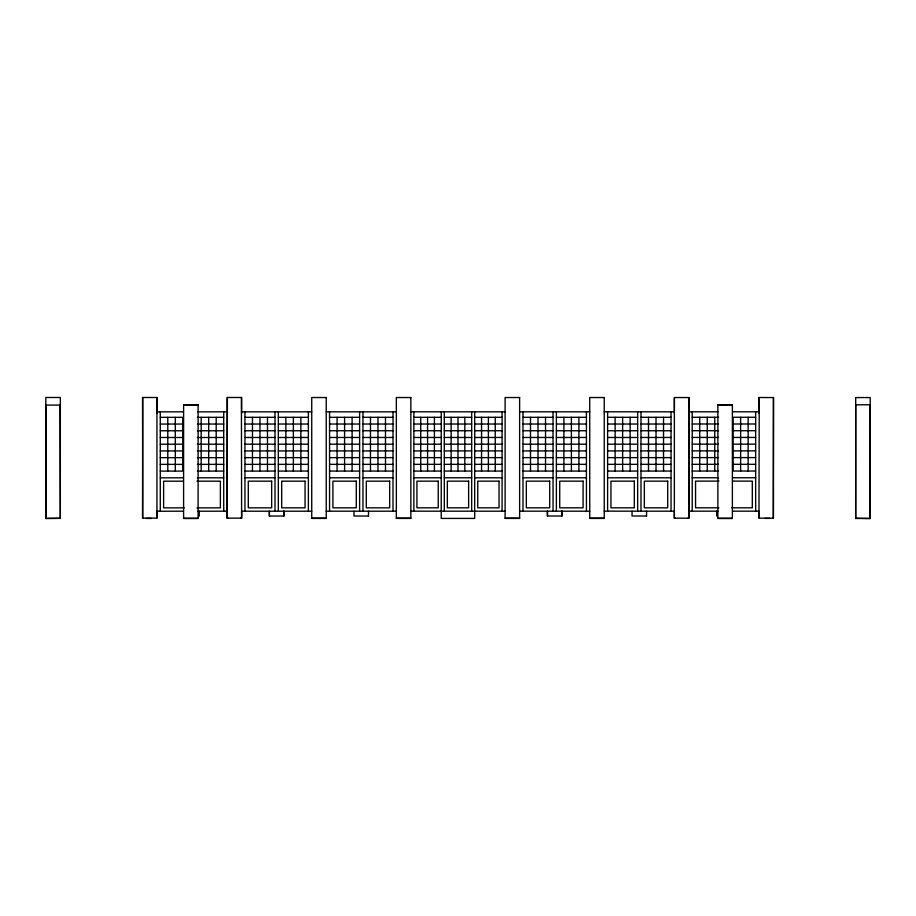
<?xml version="1.0" encoding="UTF-8"?>
<svg xmlns="http://www.w3.org/2000/svg" width="916" height="916" viewBox="0 0 916 916"><rect width="100%" height="100%" fill="white"/><g stroke="black" fill="none" stroke-linecap="round" stroke-linejoin="round"><path stroke-width="1.37" d="M46.052 404.78L45.823 518.513L60.33 518.376L60.342 397.487L45.834 397.487L45.823 518.376L60.307 518.216M157.025 510.991L157.025 518.09L142.518 518.09L142.781 397.498M241.641 511.048L241.641 518.147L227.134 518.147L227.397 397.498M241.652 413.105L241.652 397.487L227.157 397.498L227.134 518.147L228.107 518.147M674.359 511.082L674.359 518.193L675.332 518.193M674.371 413.162L674.382 397.521L674.348 518.158L688.866 518.193L688.878 397.521L688.855 518.158L687.893 518.193M692.221 511.162L692.221 411.799M755.654 511.162L755.654 411.799M758.963 413.127L758.963 397.51L773.493 397.578L773.241 518.158M855.693 397.567L855.681 518.467L870.166 518.513L870.2 397.578L855.945 397.567M156.796 397.498L157.037 413.105L157.002 397.51L142.541 397.498L142.77 518.09M241.412 397.498L241.618 518.158L240.668 518.135M674.623 397.544L688.637 397.544M759.238 397.555L758.975 518.158L773.482 518.158L773.47 397.51M60.055 404.78L60.33 518.513M45.823 405.09L60.33 405.09M183.601 405.09L198.108 405.09M717.881 405.09L732.388 405.09M183.166 411.822L156.934 411.868L156.945 511.231L183.177 511.185M197.948 411.856L227.042 411.822M241.549 411.834L311.726 411.845M326.165 411.834L396.33 411.845M410.792 411.811L505.128 411.834M519.59 411.811L589.767 411.834M604.205 411.799L674.371 411.834M688.878 411.799L717.972 411.799M732.754 411.799L758.986 411.799M160.277 417.341L182.811 417.33L182.822 471.099L160.277 471.099M197.409 417.33L223.71 417.33M244.95 417.318L274.995 417.318M278.338 417.318L308.383 417.318M329.565 417.318L359.61 417.307M362.954 417.307L392.998 417.307M413.883 417.307L441.26 417.307M444.294 417.307L471.671 417.307M474.717 417.307L502.082 417.307M522.99 417.307L553.035 417.307M556.378 417.307L586.423 417.307M607.606 417.307L637.65 417.307M640.994 417.307L671.039 417.307M692.221 417.272L718.51 417.272M755.654 417.272L733.109 417.272L733.109 471.042L755.654 471.042M160.277 424.062L182.811 424.051M197.421 424.051L223.71 424.051M244.95 424.039L274.995 424.039M278.338 424.039L308.383 424.039M329.565 424.039L359.61 424.028M362.954 424.028L392.998 424.028M413.883 424.028L441.26 424.028M444.294 424.028L471.671 424.028M474.717 424.028L502.082 424.016M522.99 424.028L553.035 424.028M556.378 424.028L586.423 424.028M607.606 424.028L637.65 424.028M640.994 424.028L671.039 424.028M692.221 423.994L718.51 423.994M733.109 423.994L755.654 423.994M160.277 430.772L182.811 430.772M197.421 430.772L223.71 430.772M244.95 430.76L274.995 430.76M278.338 430.76L308.383 430.76M329.565 430.749L359.61 430.749M362.954 430.749L392.998 430.749M413.883 430.749L441.26 430.749M444.294 430.749L471.671 430.749M474.717 430.749L502.082 430.738M522.99 430.749L553.035 430.749M556.378 430.749L586.423 430.749M607.606 430.749L637.65 430.749M640.994 430.749L671.039 430.738M692.221 430.715L718.51 430.715M733.109 430.715L755.654 430.715M160.277 437.493L182.811 437.493M197.421 437.493L223.71 437.493M692.221 437.436L718.51 437.436M733.109 437.436L755.654 437.436M244.95 437.482L274.995 437.482M278.338 437.482L308.383 437.482M329.565 437.47L359.61 437.47M362.954 437.47L392.998 437.47M413.883 437.47L441.26 437.47M444.294 437.47L471.671 437.47M474.717 437.47L502.082 437.459M522.99 437.47L553.035 437.47M556.378 437.47L586.423 437.47M607.606 437.47L637.65 437.47M640.994 437.47L671.039 437.459M160.277 444.214L182.811 444.214M197.421 444.214L223.71 444.214M244.95 444.203L274.995 444.203M278.338 444.203L308.383 444.191M329.565 444.191L359.61 444.191M362.954 444.191L392.998 444.191M413.883 444.191L441.26 444.191M444.294 444.191L471.671 444.18M474.717 444.18L502.082 444.18M522.99 444.191L553.035 444.191M556.378 444.191L586.423 444.191M607.606 444.191L637.65 444.191M640.994 444.191L671.039 444.18M692.221 444.157L718.51 444.157M733.109 444.157L755.654 444.157M160.277 450.935L182.811 450.935M197.421 450.935L223.71 450.935M244.95 450.924L274.995 450.924M278.338 450.924L308.383 450.912M329.565 450.912L359.61 450.912M362.954 450.912L392.998 450.912M413.883 450.912L441.26 450.912M444.294 450.912L471.671 450.901M474.717 450.901L502.082 450.901M522.99 450.912L553.035 450.912M556.378 450.912L586.423 450.912M607.606 450.912L637.65 450.901M640.994 450.901L671.039 450.901M692.221 450.878L718.51 450.878M733.109 450.878L755.654 450.878M160.277 457.656L182.811 457.656M197.421 457.656L223.71 457.656M244.95 457.645L274.995 457.645M278.338 457.645L308.383 457.634M329.565 457.634L359.61 457.634M362.954 457.634L392.998 457.634M413.883 457.634L441.26 457.634M444.294 457.634L471.671 457.622M474.717 457.622L502.082 457.622M522.99 457.634L553.035 457.634M556.378 457.634L586.423 457.634M607.606 457.634L637.65 457.622M640.994 457.622L671.039 457.622M692.221 457.599L718.51 457.599M733.109 457.599L755.654 457.599M160.277 464.378L182.811 464.378M197.421 464.378L223.71 464.366M244.95 464.366L274.995 464.355M278.338 464.355L308.383 464.355M329.565 464.355L359.61 464.355M362.954 464.355L392.998 464.355M413.883 464.355L441.26 464.343M444.294 464.343L471.671 464.343M474.717 464.343L502.082 464.343M522.99 464.355L553.035 464.355M556.378 464.355L586.423 464.355M607.606 464.355L637.65 464.343M640.994 464.343L671.039 464.343M692.221 464.32L718.51 464.32M733.109 464.32L755.654 464.32M692.221 471.042L718.51 471.042M197.421 471.099L223.71 471.087M244.95 471.087L274.995 471.076M278.338 471.076L308.383 471.076M329.565 471.076L359.61 471.076M362.954 471.076L392.998 471.076M413.883 471.076L441.26 471.064M444.294 471.064L471.671 471.064M474.717 471.064L502.082 471.064M522.99 471.076L553.035 471.076M556.378 471.076L586.423 471.076M607.606 471.064L637.65 471.064M640.994 471.064L671.039 471.064M160.289 477.82L182.822 477.82M197.421 477.82L223.71 477.809M244.95 477.809L274.995 477.797M278.338 477.797L308.383 477.797M329.565 477.797L359.61 477.797M362.954 477.797L392.998 477.797M413.883 477.797L441.26 477.786M444.294 477.786L471.671 477.786M474.717 477.786L502.082 477.786M522.99 477.797L553.035 477.797M556.378 477.797L586.423 477.797M607.606 477.786L637.65 477.786M640.994 477.786L671.039 477.786M692.221 477.763L718.51 477.763M733.109 477.763L755.654 477.763M182.822 481.175L163.621 481.186L163.621 507.865L184.242 507.865M197.009 481.175L220.378 481.175L220.378 507.853L197.009 507.865M718.923 481.118L695.553 481.118L695.553 507.808L718.923 507.808M733.109 481.118L752.311 481.118L752.311 507.808L731.689 507.808M197.971 511.22L227.054 511.174M241.561 511.197L311.726 511.208M326.176 511.185L396.342 511.197M410.815 511.174L505.128 511.197M519.601 511.162L589.767 511.197M604.217 511.151L674.382 511.197M688.878 511.162L717.972 511.162M732.754 511.162L758.986 511.162L759.227 518.147M368.541 516.04L353.977 516.017L354.034 511.208M547.402 511.162L547.402 515.994L561.966 516.029L561.966 511.197M646.582 516.029L632.017 515.983L632.074 511.197M311.726 518.112L326.233 518.112M396.342 518.112L410.849 518.112M505.117 518.112L519.624 518.112M589.732 518.112L604.239 518.112M156.785 518.078L157.002 511.059M183.612 518.216L198.119 518.216M717.869 518.216L732.376 518.216M855.681 518.216L870.189 518.467L870.189 404.78L855.681 404.78L855.659 518.513M146.342 518.456L151.186 518.456M764.757 518.41L769.589 518.41M748.143 417.272L748.143 471.042M740.632 417.272L740.632 471.042M716.678 511.162L716.678 515.994M714.755 417.272L714.755 471.042M707.244 417.272L707.244 471.042M699.732 417.272L699.732 471.042M671.039 411.834L671.039 511.197M663.528 417.307L663.528 471.064M656.016 417.307L656.016 471.064M648.505 417.307L648.505 471.064M646.582 511.197L646.524 515.983M640.994 411.834L640.994 511.197M637.65 411.834L637.65 511.197M630.139 417.307L630.139 471.064M622.628 417.307L622.628 471.064M615.117 417.307L615.117 471.064M607.606 411.834L607.606 511.197M586.423 411.834L586.423 511.197M578.912 417.307L578.912 471.076M571.401 417.307L571.401 471.076M563.89 417.307L563.89 471.076M561.909 511.162L561.909 515.994M556.378 411.834L556.378 511.197M553.035 411.834L553.046 511.197M547.459 511.197L547.459 516.029M545.524 417.307L545.524 471.076M538.013 417.307L538.013 471.076M530.501 417.307L530.501 471.076M522.99 411.834L522.99 511.197M502.082 411.834L502.082 511.197M495.247 417.307L495.247 471.064M488.4 417.307L488.4 471.064M481.553 417.307L481.553 471.064M474.717 411.834L474.683 518.422L441.226 518.422L441.26 411.834M471.671 411.834L471.671 511.197M464.824 417.307L464.824 471.064M457.989 417.307L457.989 471.064M451.141 417.307L451.141 471.064M444.294 411.834L444.306 511.197M434.413 417.307L434.413 471.064M427.566 417.307L427.566 471.076M420.73 417.307L420.73 471.076M413.883 411.834L413.883 511.197M392.998 411.845L392.998 511.197M385.487 417.307L385.487 471.076M377.976 417.307L377.976 471.076M370.465 417.307L370.465 471.076M368.541 511.197L368.484 516.017M362.954 411.845L362.954 511.208M359.61 411.845L359.61 511.208M352.099 417.307L352.099 471.076M344.588 417.318L344.588 471.076M337.077 417.318L337.077 471.076M329.565 411.845L329.565 511.208M308.383 411.845L308.383 511.208M300.872 417.318L300.872 471.076M293.36 417.318L293.36 471.076M285.849 417.318L285.849 471.076M283.926 511.208L283.926 516.04L269.361 516.029L269.361 511.197L269.418 516.04M283.868 511.197L283.868 516.029M278.338 411.845L278.338 511.208M274.995 411.845L275.006 511.208M267.483 417.318L267.483 471.076M259.972 417.318L259.972 471.087M252.461 417.318L252.461 471.087M244.95 411.845L244.95 511.208M223.71 411.856L223.722 511.22M216.199 417.33L216.199 471.099M208.688 417.33L208.688 471.099M201.176 417.33L201.176 471.099M199.253 511.185L199.253 516.052M175.299 417.33L175.311 471.099M167.788 417.33L167.788 471.099M160.277 411.868L160.289 511.231M326.233 397.533L311.726 397.533L311.726 518.422L326.233 518.422L326.233 397.533M410.849 397.533L396.342 397.533L396.342 518.422L410.849 518.422L410.849 397.533M519.624 397.533L505.117 397.533L505.117 518.422L519.624 518.422L519.624 397.533M604.239 397.533L589.732 397.533L589.732 518.422L604.239 518.422L604.239 397.533M198.119 404.78L183.612 404.78L183.601 518.513L198.108 518.513L198.119 404.78M732.376 404.78L717.869 404.78L717.881 518.513L732.388 518.513L732.376 404.78M271.663 481.163L248.293 481.163L248.293 507.842L271.663 507.842L271.663 481.163M305.051 481.163L281.681 481.163L281.681 507.842L305.051 507.842L305.051 481.163M356.278 481.163L332.909 481.163L332.909 507.842L356.278 507.842L356.278 481.163M389.666 481.163L366.297 481.163L366.297 507.842L389.666 507.842L389.666 481.163M438.214 481.152L416.929 481.152L416.929 507.83L438.214 507.83L438.214 481.152M468.626 481.152L447.34 481.152L447.34 507.83L468.637 507.83L468.626 481.152M499.048 481.152L477.751 481.152L477.751 507.83L499.048 507.83L499.048 481.152M549.703 481.152L526.334 481.152L526.334 507.842L549.703 507.842L549.703 481.152M583.091 481.152L559.722 481.152L559.722 507.83L583.091 507.83L583.091 481.152M634.319 481.152L610.949 481.152L610.949 507.83L634.319 507.83L634.319 481.152M667.707 481.152L644.337 481.152L644.337 507.83L667.707 507.83L667.707 481.152"/></g></svg>
